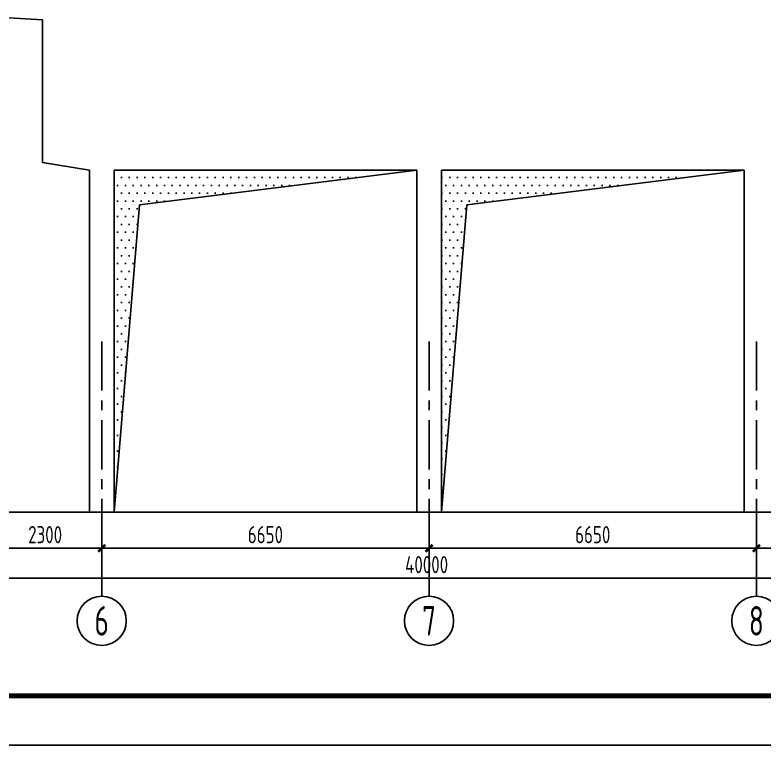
# Model space of a CAD drawing. Extents: x 665703 to 1047784, y -160603 to 92239.
# Drawn here: x 784832 to 800069, y -23307 to -8475 of the extents above; entities that cross this region are included whole.
import ezdxf
from ezdxf.enums import TextEntityAlignment as Align

# ---------------------------------------------------------------- set-up
doc = ezdxf.new("R2010")
doc.units = 0
doc.header["$LTSCALE"] = 800
doc.linetypes.add('CENTER', pattern=[2, 1.25, -0.25, 0.25, -0.25])
doc.layers.get('0').update_dxf_attribs({"linetype": 'CONTINUOUS'})
doc.layers.get('Defpoints').update_dxf_attribs({"linetype": 'CONTINUOUS'})
for name, color, linetype in [('AXIS', 4, 'CENTER'), ('DIM', 2, 'CONTINUOUS'), ('HATCH', 254, 'CONTINUOUS'), ('NUM', 7, 'CONTINUOUS'), ('TK', 7, 'CONTINUOUS'), ('中粗', 3, 'CONTINUOUS'), ('细线', 7, 'CONTINUOUS')]:
    doc.layers.add(name, color=color, linetype=linetype)
doc.styles.add('TSSD_Axis', font='tssdeng.shx', dxfattribs={"width": 0.7, "bigfont": 'tssdchn.shx'})
doc.styles.add('TSSD_Dimension', font='Tssdeng.shx', dxfattribs={"width": 0.75, "bigfont": 'hztxt.shx'})
doc.dimstyles.new('TSSD_100_100', dxfattribs={"dimtxt": 350, "dimasz": 100, "dimexe": 100, "dimexo": 250, "dimgap": 100, "dimtad": 1, "dimdec": 0, "dimzin": 0, "dimdsep": 46, "dimtxsty": 'TSSD_Dimension', "dimblk": 'ARCHTICK', "dimcen": 0, "dimdle": 100, "dimclrt": 7, "dimadec": 0, "dimazin": 0, "dimtfac": 1, "dimtdec": 0, "dimtix": 1, "dimtmove": 2, "dimatfit": 3, "dimldrblk": 'ARCHTICK', "dimfxl": 0, "dimtolj": 1, "dimtzin": 0, "dimarcsym": 0})
pattern_1 = [(0, (682855.72, -36543.73), (79.375, 158.75), [0, -158.75])]

# ---------------------------------------------------------------- blocks, each defined once
blk = doc.blocks.new('ts_axno')
at = {"color": 0, "linetype": 'ByBlock', "lineweight": -2}
blk.add_circle((0, 0), 0.5, dxfattribs=at)
at = {"color": 0, "linetype": 'ByBlock', "lineweight": -2, "style": 'TSSD_Axis', "width": 0.7}
blk.add_attdef('A', text='', height=0.6, dxfattribs=at).set_placement((0, 0), align=Align.MIDDLE_CENTER)
blk = doc.blocks.new('_ArchTick')
at = {"color": 0, "const_width": 0.5}
blk.add_lwpolyline([(-0.71, -0.71), (0.71, 0.71)], dxfattribs=at)
blk = doc.blocks.new('*D32')
at = {"layer": 'Defpoints', "color": 0, "transparency": 16777216}
for p in [(799894, -18575), (806544, -18575), (799894, -19309)]:
    blk.add_point(p, dxfattribs=at)
at = {"layer": 'DIM', "color": 0, "lineweight": -2, "transparency": 16777216}
for p, q in [((799894, -18825), (799894, -19409)), ((806544, -18825), (806544, -19409)), ((806644, -19309), (799794, -19309))]:
    blk.add_line(p, q, dxfattribs=at)
at = {"layer": 'DIM', "color": 0, "lineweight": -2, "transparency": 16777216, "xscale": 100, "yscale": 100, "zscale": 100, "rotation": 180}
blk.add_blockref('_ArchTick', (799894, -19309), dxfattribs=at)
at = {"layer": 'DIM', "color": 0, "lineweight": -2, "transparency": 16777216, "xscale": 100, "yscale": 100, "zscale": 100}
blk.add_blockref('_ArchTick', (806544, -19309), dxfattribs=at)
at = {"layer": 'DIM', "color": 7, "transparency": 16777216, "insert": (803219, -19034), "char_height": 350, "attachment_point": 5, "style": 'TSSD_Dimension'}
blk.add_mtext('\\A1;6650', dxfattribs=at)
blk = doc.blocks.new('*D33')
at = {"layer": 'Defpoints', "color": 0, "transparency": 16777216}
for p in [(793244, -18575), (799894, -18575), (793244, -19309)]:
    blk.add_point(p, dxfattribs=at)
at = {"layer": 'DIM', "color": 0, "lineweight": -2, "transparency": 16777216}
for p, q in [((793244, -18825), (793244, -19409)), ((799894, -18825), (799894, -19409)), ((799994, -19309), (793144, -19309))]:
    blk.add_line(p, q, dxfattribs=at)
at = {"layer": 'DIM', "color": 0, "lineweight": -2, "transparency": 16777216, "xscale": 100, "yscale": 100, "zscale": 100, "rotation": 180}
blk.add_blockref('_ArchTick', (793244, -19309), dxfattribs=at)
at = {"layer": 'DIM', "color": 0, "lineweight": -2, "transparency": 16777216, "xscale": 100, "yscale": 100, "zscale": 100}
blk.add_blockref('_ArchTick', (799894, -19309), dxfattribs=at)
at = {"layer": 'DIM', "color": 7, "transparency": 16777216, "insert": (796569, -19034), "char_height": 350, "attachment_point": 5, "style": 'TSSD_Dimension'}
blk.add_mtext('\\A1;6650', dxfattribs=at)
blk = doc.blocks.new('*D34')
at = {"layer": 'Defpoints', "color": 0, "transparency": 16777216}
for p in [(786594, -18575), (793244, -18575), (786594, -19309)]:
    blk.add_point(p, dxfattribs=at)
at = {"layer": 'DIM', "color": 0, "lineweight": -2, "transparency": 16777216}
for p, q in [((786594, -18825), (786594, -19409)), ((793244, -18825), (793244, -19409)), ((793344, -19309), (786494, -19309))]:
    blk.add_line(p, q, dxfattribs=at)
at = {"layer": 'DIM', "color": 0, "lineweight": -2, "transparency": 16777216, "xscale": 100, "yscale": 100, "zscale": 100, "rotation": 180}
blk.add_blockref('_ArchTick', (786594, -19309), dxfattribs=at)
at = {"layer": 'DIM', "color": 0, "lineweight": -2, "transparency": 16777216, "xscale": 100, "yscale": 100, "zscale": 100}
blk.add_blockref('_ArchTick', (793244, -19309), dxfattribs=at)
at = {"layer": 'DIM', "color": 7, "transparency": 16777216, "insert": (789919, -19034), "char_height": 350, "attachment_point": 5, "style": 'TSSD_Dimension'}
blk.add_mtext('\\A1;6650', dxfattribs=at)
blk = doc.blocks.new('*D35')
at = {"layer": 'Defpoints', "color": 0, "transparency": 16777216}
for p in [(784294, -18575), (786594, -18575), (784294, -19309)]:
    blk.add_point(p, dxfattribs=at)
at = {"layer": 'DIM', "color": 0, "lineweight": -2, "transparency": 16777216}
for p, q in [((784294, -18825), (784294, -19409)), ((786594, -18825), (786594, -19409)), ((786694, -19309), (784194, -19309))]:
    blk.add_line(p, q, dxfattribs=at)
at = {"layer": 'DIM', "color": 0, "lineweight": -2, "transparency": 16777216, "xscale": 100, "yscale": 100, "zscale": 100, "rotation": 180}
blk.add_blockref('_ArchTick', (784294, -19309), dxfattribs=at)
at = {"layer": 'DIM', "color": 0, "lineweight": -2, "transparency": 16777216, "xscale": 100, "yscale": 100, "zscale": 100}
blk.add_blockref('_ArchTick', (786594, -19309), dxfattribs=at)
at = {"layer": 'DIM', "color": 7, "transparency": 16777216, "insert": (785444, -19034), "char_height": 350, "attachment_point": 5, "style": 'TSSD_Dimension'}
blk.add_mtext('\\A1;2300', dxfattribs=at)
blk = doc.blocks.new('*D40')
at = {"layer": 'Defpoints', "color": 0, "transparency": 16777216}
for p in [(773194, -18575), (813194, -18575), (813194, -19918)]:
    blk.add_point(p, dxfattribs=at)
at = {"layer": 'DIM', "color": 0, "lineweight": -2, "transparency": 16777216}
for p, q in [((773194, -18825), (773194, -20018)), ((813194, -18825), (813194, -20018)), ((773094, -19918), (813294, -19918))]:
    blk.add_line(p, q, dxfattribs=at)
at = {"layer": 'DIM', "color": 0, "lineweight": -2, "transparency": 16777216, "xscale": 100, "yscale": 100, "zscale": 100, "rotation": 180}
blk.add_blockref('_ArchTick', (773194, -19918), dxfattribs=at)
at = {"layer": 'DIM', "color": 0, "lineweight": -2, "transparency": 16777216, "xscale": 100, "yscale": 100, "zscale": 100}
blk.add_blockref('_ArchTick', (813194, -19918), dxfattribs=at)
at = {"layer": 'DIM', "color": 7, "transparency": 16777216, "insert": (793194, -19643), "char_height": 350, "attachment_point": 5, "style": 'TSSD_Dimension'}
blk.add_mtext('\\A1;40000', dxfattribs=at)

msp = doc.modelspace()

# ---------------------------------------------------------------- hatches: boundary and pattern name
at = {"layer": 'HATCH'}
h = msp.add_hatch(dxfattribs=at)
h.set_pattern_fill('DOTS', color=256, scale=100, style=0)
h.set_pattern_definition(pattern_1)
h.paths.add_polyline_path([(786843.5, -18575.5), (787358.7, -12330), (792993.5, -11625.5), (786843.5, -11625.5)])
h = msp.add_hatch(dxfattribs=at)
h.set_pattern_fill('DOTS', color=256, scale=100, style=0)
h.set_pattern_definition(pattern_1)
h.paths.add_polyline_path([(794008.7, -12330), (799643.5, -11625.5), (793493.5, -11625.5), (793493.5, -18575.5)])

# ---------------------------------------------------------------- linework, layer by layer
at = {"layer": 'AXIS'}
for p, q in [((786593.5, -15106.5), (786593.5, -18575.5)), ((793243.5, -15106.5), (793243.5, -18575.5)), ((799893.5, -15106.5), (799893.5, -18575.5))]:
    msp.add_line(p, q, dxfattribs=at)
at = {"layer": 'NUM'}
for p, q in [((786593.5, -18575.5), (786593.5, -20284.9)), ((793243.5, -18575.5), (793243.5, -20284.9)), ((799893.5, -18575.5), (799893.5, -20284.9))]:
    msp.add_line(p, q, dxfattribs=at)
at = {"layer": 'TK', "color": 2}
msp.add_lwpolyline([(849137.2, 36092.7), (765037.2, 36092.7), (765037.2, -23307.3), (849137.2, -23307.3)], close=True, dxfattribs=at)
at = {"layer": 'TK', "color": 2, "const_width": 100}
msp.add_lwpolyline([(767537.2, 35092.7), (848137.2, 35092.7), (848137.2, -22307.3), (767537.2, -22307.3)], close=True, dxfattribs=at)
at = {"layer": '中粗'}
for p, q in [((784593.5, -8525.5), (785393.5, -8575.5)), ((785393.5, -8575.5), (785393.5, -11475.5)), ((785393.5, -11475.5), (786343.5, -11625.5)), ((786343.5, -11625.5), (786343.5, -18575.5)), ((786843.5, -11625.5), (786843.5, -18575.5)), ((786843.5, -11625.5), (792993.5, -11625.5)), ((792993.5, -11625.5), (792993.5, -18575.5)), ((793493.5, -11625.5), (793493.5, -18575.5)), ((793493.5, -11625.5), (799643.5, -11625.5)), ((799643.5, -11625.5), (799643.5, -18575.5)), ((816827, -18575.5), (770969.4, -18575.5))]:
    msp.add_line(p, q, dxfattribs=at)
at = {"layer": '细线'}
for p, q in [((787358.7, -12330), (792993.5, -11625.5)), ((794008.7, -12330), (799643.5, -11625.5)), ((786843.5, -18575.5), (787358.7, -12330)), ((793493.5, -18575.5), (794008.7, -12330))]:
    msp.add_line(p, q, dxfattribs=at)

# ---------------------------------------------------------------- block references
at = {"layer": 'NUM'}
ref = msp.add_blockref('ts_axno', (786593.5, -20784.9), dxfattribs=dict(at, xscale=-1000, yscale=1000, zscale=1000, rotation=180))
ref.add_attrib('6', '6', dxfattribs={"height": 600, "style": 'TSSD_Axis', "width": 0.7}).set_placement((786593.5, -20784.9), align=Align.MIDDLE_CENTER)
ref = msp.add_blockref('ts_axno', (793243.5, -20784.9), dxfattribs=dict(at, xscale=-1000, yscale=1000, zscale=1000, rotation=180))
ref.add_attrib('7', '7', dxfattribs={"height": 600, "style": 'TSSD_Axis', "width": 0.7}).set_placement((793243.5, -20784.9), align=Align.MIDDLE_CENTER)
ref = msp.add_blockref('ts_axno', (799893.5, -20784.9), dxfattribs=dict(at, xscale=-1000, yscale=1000, zscale=1000, rotation=180))
ref.add_attrib('8', '8', dxfattribs={"height": 600, "style": 'TSSD_Axis', "width": 0.7}).set_placement((799893.5, -20784.9), align=Align.MIDDLE_CENTER)

# ---------------------------------------------------------------- dimensions: what is measured, and where the dimension line sits
at = {"layer": 'DIM'}
for base, p1, p2, picture, middle in [((813193.5, -19918.4), (773193.5, -18575.5), (813193.5, -18575.5), '*D40', (793193.5, -19643.4)), ((784293.5, -19308.8), (786593.5, -18575.5), (784293.5, -18575.5), '*D35', (785443.5, -19033.8)), ((786593.5, -19308.8), (793243.5, -18575.5), (786593.5, -18575.5), '*D34', (789918.5, -19033.8)), ((793243.5, -19308.8), (799893.5, -18575.5), (793243.5, -18575.5), '*D33', (796568.5, -19033.8)), ((799893.5, -19308.8), (806543.5, -18575.5), (799893.5, -18575.5), '*D32', (803218.5, -19033.8))]:
    dim = msp.add_linear_dim(base=base, p1=p1, p2=p2, dimstyle='TSSD_100_100', dxfattribs=at)
    dim.commit()
    dim.dimension.update_dxf_attribs({"geometry": picture, "text_midpoint": middle})

doc.saveas('drawing.dxf')
